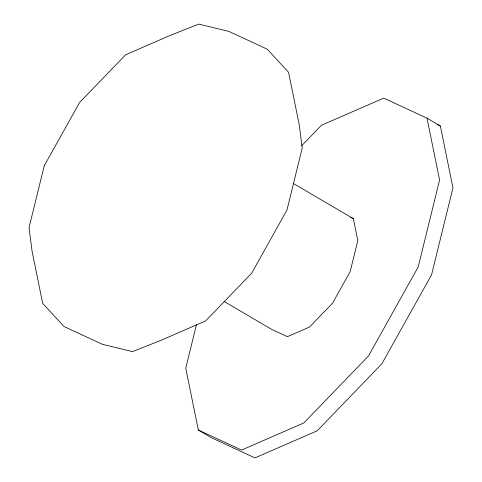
<?xml version="1.0" encoding="UTF-8"?>
<svg xmlns="http://www.w3.org/2000/svg" width="482" height="482" viewBox="0 0 482 482"><rect width="100%" height="100%" fill="white"/><g stroke="black" fill="none" stroke-linecap="round" stroke-linejoin="round"><path stroke-width="0.72" d="M196.451 324.675L185.745 368.194L198.337 430.016L211.706 437.861L254.936 457.9L317.222 430.794L381.865 363.796L431.547 274.867L452.959 187.829L440.361 126.007L426.992 118.168L383.762 98.123L321.482 125.236L301.672 145.763M437.656 124.754L440.361 126.007M350.655 217.4L353.33 218.635L357.807 240.626L350.191 271.577L332.52 303.208L309.534 327.037L287.38 336.677L272.005 329.549L224.142 301.479M198.337 430.016L241.572 450.061L303.853 422.949L368.495 355.957L418.177 267.028L439.59 179.991L426.992 118.168M293.177 183.359L353.33 218.635M44.272 165.724L29.041 227.631L32.089 251.363L42.693 303.383L63.979 326.495L102.413 344.311L132.538 351.607L161.362 340.178L205.663 320.898L251.646 273.24L286.983 209.983L302.214 148.076L299.165 124.344L288.567 72.324L267.281 49.212L228.842 31.396L198.723 24.1L169.893 35.529L125.591 54.809L79.614 102.467L44.272 165.724"/></g></svg>
